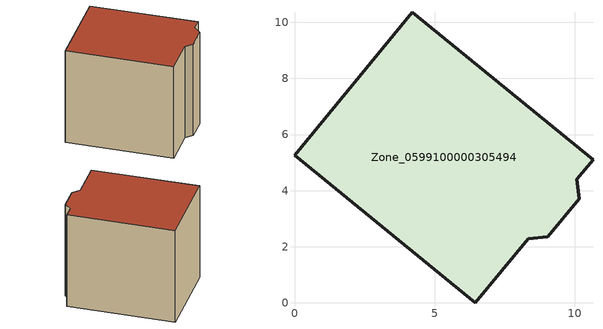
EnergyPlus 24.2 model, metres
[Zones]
Zone_0599100000305494
 floor ground (C_G): 0,5.27 4.19,10.37 10.64,5.1 10.07,4.41 10.15,3.71 9.03,2.36 8.33,2.29 6.44,0 z0
 wall outside (C_F): 4.19,10.37 0,5.27 6.44,0 8.33,2.29 9.03,2.36 10.15,3.71 10.07,4.41 10.64,5.1 4.19,10.37 z0:7.91
 roof outside (C_R): 10.64,5.1 4.19,10.37 0,5.27 6.44,0 8.33,2.29 9.03,2.36 10.15,3.71 10.07,4.41 z7.91
[BUILDING]
Pand.0599100000305494: North Axis=0; Terrain=City; Loads Convergence Tolerance Value=0.04; Temperature Convergence Tolerance Value=0.4; Solar Distribution=FullExterior; Maximum Number of Warmup Days=25; Minimum Number of Warmup Days=1
[Site:Location]
Rotterdam.The.Hague.AP_ZH_NLD Design_Conditions: Latitude=51.96; Longitude=4.45; Time Zone=1; Elevation=-4.5
[SITE:GROUNDTEMPERATURE:BUILDINGSURFACE]
18, 18, 18, 18, 18, 18, 18, 18, 18, 18, 18, 18
[MATERIAL] Thermal Absorptance=0.9; Solar Absorptance=0.7; Visible Absorptance=0.7
Name | Roughness | Thickness | Conductivity | Density | Specific Heat
G.TI.1946 | MediumSmooth | 0.15 | 1 | 540 | 1210
F.TI.1946 | Rough | 0.3 | 0.857143 | 1920 | 840
R.TI.1946 | MediumRough | 0.2 | 0.1 | 1500 | 1000
[CONSTRUCTION]
C_G: G.TI.1946
C_F: F.TI.1946
C_R: R.TI.1946
[ZONE]
Zone_0599100000305494: Type=1; Multiplier=1; Ceiling Height=Autocalculate; Volume=Autocalculate; Floor Area=autocalculate; Part of Total Floor Area=Yes
[ZONEINFILTRATION:DESIGNFLOWRATE]
Infil_Zone_0599100000305494: Zone or ZoneList or Space or SpaceList=Zone_0599100000305494; Schedule=AlwaysOn; Design Flow Rate Calculation Method=Flow/Area; Flow Rate per Floor Area=0.003; Constant Term Coefficient=1; Temperature Term Coefficient=0; Velocity Term Coefficient=0; Velocity Squared Term Coefficient=0
[HVACTEMPLATE:ZONE:IDEALLOADSAIRSYSTEM]
Zone_0599100000305494: Maximum Heating Supply Air Temperature=50; Minimum Cooling Supply Air Temperature=13; Maximum Heating Supply Air Humidity Ratio=0.0156; Minimum Cooling Supply Air Humidity Ratio=0.0077; Heating Limit=NoLimit; Cooling Limit=NoLimit; Dehumidification Control Type=ConstantSensibleHeatRatio; Cooling Sensible Heat Ratio=0.7; Dehumidification Setpoint=60; Humidification Control Type=None; Humidification Setpoint=30; Outdoor Air Method=None; Outdoor Air Flow Rate per Person=0.00944; Outdoor Air Flow Rate per Zone Floor Area=0; Outdoor Air Flow Rate per Zone=0; Demand Controlled Ventilation Type=None; Outdoor Air Economizer Type=NoEconomizer; Heat Recovery Type=None; Sensible Heat Recovery Effectiveness=0.7; Latent Heat Recovery Effectiveness=0.65
[ZONECONTROL:THERMOSTAT]
ThermostatControl_Zone_0599100000305494: Zone or ZoneList=Zone_0599100000305494; Control Type Schedule=DualSetpointControlType; Control 1=Thermostat_Zone_0599100000305494; Temperature Difference Between Cutout And Setpoint=0
[THERMOSTATSETPOINT:DUALSETPOINT]
Thermostat_Zone_0599100000305494: Heating Setpoint Temperature Schedule=HeatingSetpoint_Zone_0599100000305494; Cooling Setpoint Temperature Schedule=CoolingSetpoint_Zone_0599100000305494
[SCHEDULE:COMPACT]
HeatingSetpoint_Zone_0599100000305494: Through: 12/31, For: AllDays, Until: 24:00, 21
CoolingSetpoint_Zone_0599100000305494: Through: 12/31, For: AllDays, Until: 24:00, 24
DualSetpointControlType: Through: 12/31, For: AllDays, Until: 24:00, 4
AlwaysOn: Through: 12/31, For: AllDays, Until: 24:00, 1
